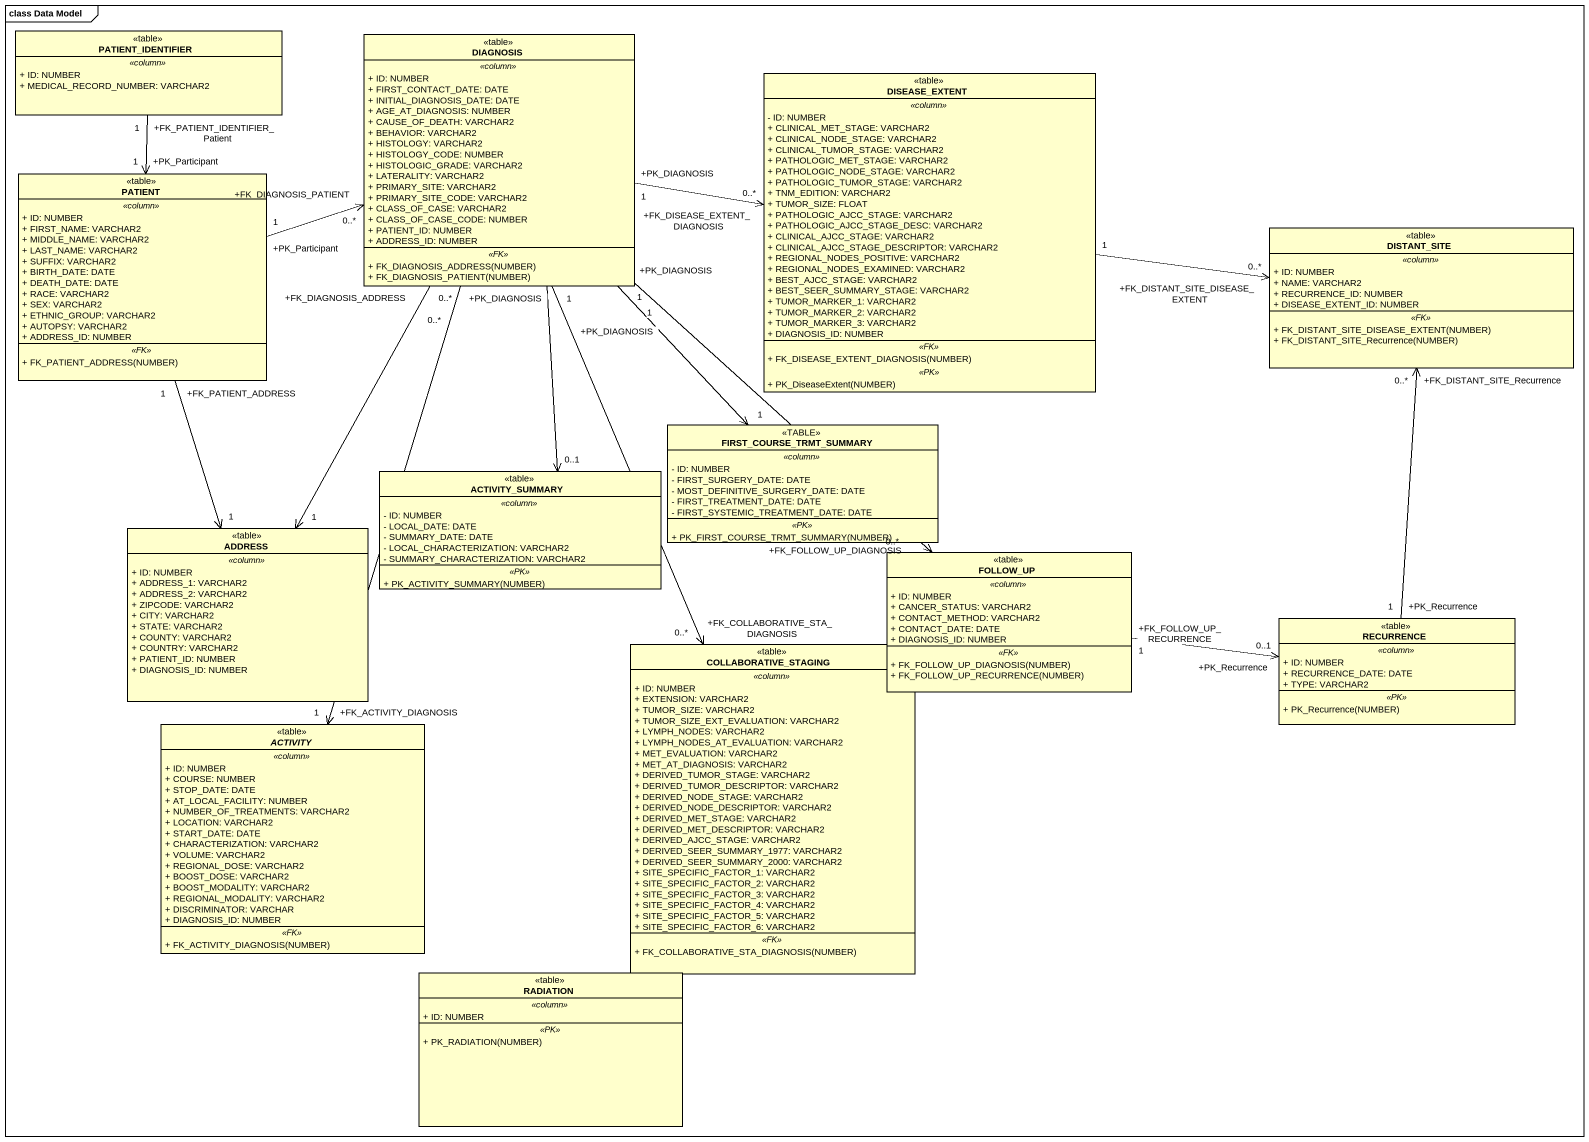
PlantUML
@startuml
mainframe class Data Model
hide circle
hide empty members
skinparam classAttributeIconSize 0
class PATIENT_IDENTIFIER <<table>> {
  .. <<column>> ..
  + ID: NUMBER
  + MEDICAL_RECORD_NUMBER: VARCHAR2
}
class DIAGNOSIS <<table>> {
  .. <<column>> ..
  + ID: NUMBER
  + FIRST_CONTACT_DATE: DATE
  + INITIAL_DIAGNOSIS_DATE: DATE
  + AGE_AT_DIAGNOSIS: NUMBER
  + CAUSE_OF_DEATH: VARCHAR2
  + BEHAVIOR: VARCHAR2
  + HISTOLOGY: VARCHAR2
  + HISTOLOGY_CODE: NUMBER
  + HISTOLOGIC_GRADE: VARCHAR2
  + LATERALITY: VARCHAR2
  + PRIMARY_SITE: VARCHAR2
  + PRIMARY_SITE_CODE: VARCHAR2
  + CLASS_OF_CASE: VARCHAR2
  + CLASS_OF_CASE_CODE: NUMBER
  + PATIENT_ID: NUMBER
  + ADDRESS_ID: NUMBER
  .. <<FK>> ..
  + FK_DIAGNOSIS_ADDRESS(NUMBER)
  + FK_DIAGNOSIS_PATIENT(NUMBER)
}
class DISEASE_EXTENT <<table>> {
  .. <<column>> ..
  - ID: NUMBER
  + CLINICAL_MET_STAGE: VARCHAR2
  + CLINICAL_NODE_STAGE: VARCHAR2
  + CLINICAL_TUMOR_STAGE: VARCHAR2
  + PATHOLOGIC_MET_STAGE: VARCHAR2
  + PATHOLOGIC_NODE_STAGE: VARCHAR2
  + PATHOLOGIC_TUMOR_STAGE: VARCHAR2
  + TNM_EDITION: VARCHAR2
  + TUMOR_SIZE: FLOAT
  + PATHOLOGIC_AJCC_STAGE: VARCHAR2
  + PATHOLOGIC_AJCC_STAGE_DESC: VARCHAR2
  + CLINICAL_AJCC_STAGE: VARCHAR2
  + CLINICAL_AJCC_STAGE_DESCRIPTOR: VARCHAR2
  + REGIONAL_NODES_POSITIVE: VARCHAR2
  + REGIONAL_NODES_EXAMINED: VARCHAR2
  + BEST_AJCC_STAGE: VARCHAR2
  + BEST_SEER_SUMMARY_STAGE: VARCHAR2
  + TUMOR_MARKER_1: VARCHAR2
  + TUMOR_MARKER_2: VARCHAR2
  + TUMOR_MARKER_3: VARCHAR2
  + DIAGNOSIS_ID: NUMBER
  .. <<FK>> ..
  + FK_DISEASE_EXTENT_DIAGNOSIS(NUMBER)
  .. <<PK>> ..
  + PK_DiseaseExtent(NUMBER)
}
class PATIENT <<table>> {
  .. <<column>> ..
  + ID: NUMBER
  + FIRST_NAME: VARCHAR2
  + MIDDLE_NAME: VARCHAR2
  + LAST_NAME: VARCHAR2
  + SUFFIX: VARCHAR2
  + BIRTH_DATE: DATE
  + DEATH_DATE: DATE
  + RACE: VARCHAR2
  + SEX: VARCHAR2
  + ETHNIC_GROUP: VARCHAR2
  + AUTOPSY: VARCHAR2
  + ADDRESS_ID: NUMBER
  .. <<FK>> ..
  + FK_PATIENT_ADDRESS(NUMBER)
}
class DISTANT_SITE <<table>> {
  .. <<column>> ..
  + ID: NUMBER
  + NAME: VARCHAR2
  + RECURRENCE_ID: NUMBER
  + DISEASE_EXTENT_ID: NUMBER
  .. <<FK>> ..
  + FK_DISTANT_SITE_DISEASE_EXTENT(NUMBER)
  + FK_DISTANT_SITE_Recurrence(NUMBER)
}
class FIRST_COURSE_TRMT_SUMMARY <<TABLE>> {
  .. <<column>> ..
  - ID: NUMBER
  - FIRST_SURGERY_DATE: DATE
  - MOST_DEFINITIVE_SURGERY_DATE: DATE
  - FIRST_TREATMENT_DATE: DATE
  - FIRST_SYSTEMIC_TREATMENT_DATE: DATE
  .. <<PK>> ..
  + PK_FIRST_COURSE_TRMT_SUMMARY(NUMBER)
}
class ACTIVITY_SUMMARY <<table>> {
  .. <<column>> ..
  - ID: NUMBER
  - LOCAL_DATE: DATE
  - SUMMARY_DATE: DATE
  - LOCAL_CHARACTERIZATION: VARCHAR2
  - SUMMARY_CHARACTERIZATION: VARCHAR2
  .. <<PK>> ..
  + PK_ACTIVITY_SUMMARY(NUMBER)
}
class ADDRESS <<table>> {
  .. <<column>> ..
  + ID: NUMBER
  + ADDRESS_1: VARCHAR2
  + ADDRESS_2: VARCHAR2
  + ZIPCODE: VARCHAR2
  + CITY: VARCHAR2
  + STATE: VARCHAR2
  + COUNTY: VARCHAR2
  + COUNTRY: VARCHAR2
  + PATIENT_ID: NUMBER
  + DIAGNOSIS_ID: NUMBER
}
class FOLLOW_UP <<table>> {
  .. <<column>> ..
  + ID: NUMBER
  + CANCER_STATUS: VARCHAR2
  + CONTACT_METHOD: VARCHAR2
  + CONTACT_DATE: DATE
  + DIAGNOSIS_ID: NUMBER
  .. <<FK>> ..
  + FK_FOLLOW_UP_DIAGNOSIS(NUMBER)
  + FK_FOLLOW_UP_RECURRENCE(NUMBER)
}
class COLLABORATIVE_STAGING <<table>> {
  .. <<column>> ..
  + ID: NUMBER
  + EXTENSION: VARCHAR2
  + TUMOR_SIZE: VARCHAR2
  + TUMOR_SIZE_EXT_EVALUATION: VARCHAR2
  + LYMPH_NODES: VARCHAR2
  + LYMPH_NODES_AT_EVALUATION: VARCHAR2
  + MET_EVALUATION: VARCHAR2
  + MET_AT_DIAGNOSIS: VARCHAR2
  + DERIVED_TUMOR_STAGE: VARCHAR2
  + DERIVED_TUMOR_DESCRIPTOR: VARCHAR2
  + DERIVED_NODE_STAGE: VARCHAR2
  + DERIVED_NODE_DESCRIPTOR: VARCHAR2
  + DERIVED_MET_STAGE: VARCHAR2
  + DERIVED_MET_DESCRIPTOR: VARCHAR2
  + DERIVED_AJCC_STAGE: VARCHAR2
  + DERIVED_SEER_SUMMARY_1977: VARCHAR2
  + DERIVED_SEER_SUMMARY_2000: VARCHAR2
  + SITE_SPECIFIC_FACTOR_1: VARCHAR2
  + SITE_SPECIFIC_FACTOR_2: VARCHAR2
  + SITE_SPECIFIC_FACTOR_3: VARCHAR2
  + SITE_SPECIFIC_FACTOR_4: VARCHAR2
  + SITE_SPECIFIC_FACTOR_5: VARCHAR2
  + SITE_SPECIFIC_FACTOR_6: VARCHAR2
  .. <<FK>> ..
  + FK_COLLABORATIVE_STA_DIAGNOSIS(NUMBER)
}
class RECURRENCE <<table>> {
  .. <<column>> ..
  + ID: NUMBER
  + RECURRENCE_DATE: DATE
  + TYPE: VARCHAR2
  .. <<PK>> ..
  + PK_Recurrence(NUMBER)
}
abstract class ACTIVITY <<table>> {
  .. <<column>> ..
  + ID: NUMBER
  + COURSE: NUMBER
  + STOP_DATE: DATE
  + AT_LOCAL_FACILITY: NUMBER
  + NUMBER_OF_TREATMENTS: VARCHAR2
  + LOCATION: VARCHAR2
  + START_DATE: DATE
  + CHARACTERIZATION: VARCHAR2
  + VOLUME: VARCHAR2
  + REGIONAL_DOSE: VARCHAR2
  + BOOST_DOSE: VARCHAR2
  + BOOST_MODALITY: VARCHAR2
  + REGIONAL_MODALITY: VARCHAR2
  + DISCRIMINATOR: VARCHAR
  + DIAGNOSIS_ID: NUMBER
  .. <<FK>> ..
  + FK_ACTIVITY_DIAGNOSIS(NUMBER)
}
class RADIATION <<table>> {
  .. <<column>> ..
  + ID: NUMBER
  .. <<PK>> ..
  + PK_RADIATION(NUMBER)
}
PATIENT_IDENTIFIER "+FK_PATIENT_IDENTIFIER_Patient\n1" --> "+PK_Participant\n1" PATIENT
DIAGNOSIS "+FK_DIAGNOSIS_PATIENT\n0..*" <-left- "+PK_Participant\n1" PATIENT
DIAGNOSIS "+FK_DIAGNOSIS_ADDRESS\n0..*" --> "1" ADDRESS
DISEASE_EXTENT "+FK_DISEASE_EXTENT_DIAGNOSIS\n0..*" <-left- "+PK_DIAGNOSIS\n1" DIAGNOSIS
PATIENT "+FK_PATIENT_ADDRESS\n1" --> "1" ADDRESS
DISTANT_SITE "+FK_DISTANT_SITE_DISEASE_EXTENT\n0..*" <-left- "1" DISEASE_EXTENT
DISTANT_SITE "+FK_DISTANT_SITE_Recurrence\n0..*" <-- "+PK_Recurrence\n1" RECURRENCE
FIRST_COURSE_TRMT_SUMMARY "1" <-up- "1" DIAGNOSIS
ACTIVITY_SUMMARY "0..1" <-up- DIAGNOSIS
FOLLOW_UP "+FK_FOLLOW_UP_DIAGNOSIS\n0..*" <-up- "+PK_DIAGNOSIS\n1" DIAGNOSIS
FOLLOW_UP "+FK_FOLLOW_UP_RECURRENCE\n1" -right-> "+PK_Recurrence\n0..1" RECURRENCE
COLLABORATIVE_STAGING "+FK_COLLABORATIVE_STA_DIAGNOSIS\n0..*" <-up- "+PK_DIAGNOSIS\n1" DIAGNOSIS
ACTIVITY "+FK_ACTIVITY_DIAGNOSIS\n1" <-up- "+PK_DIAGNOSIS\n0..*" DIAGNOSIS
@enduml
